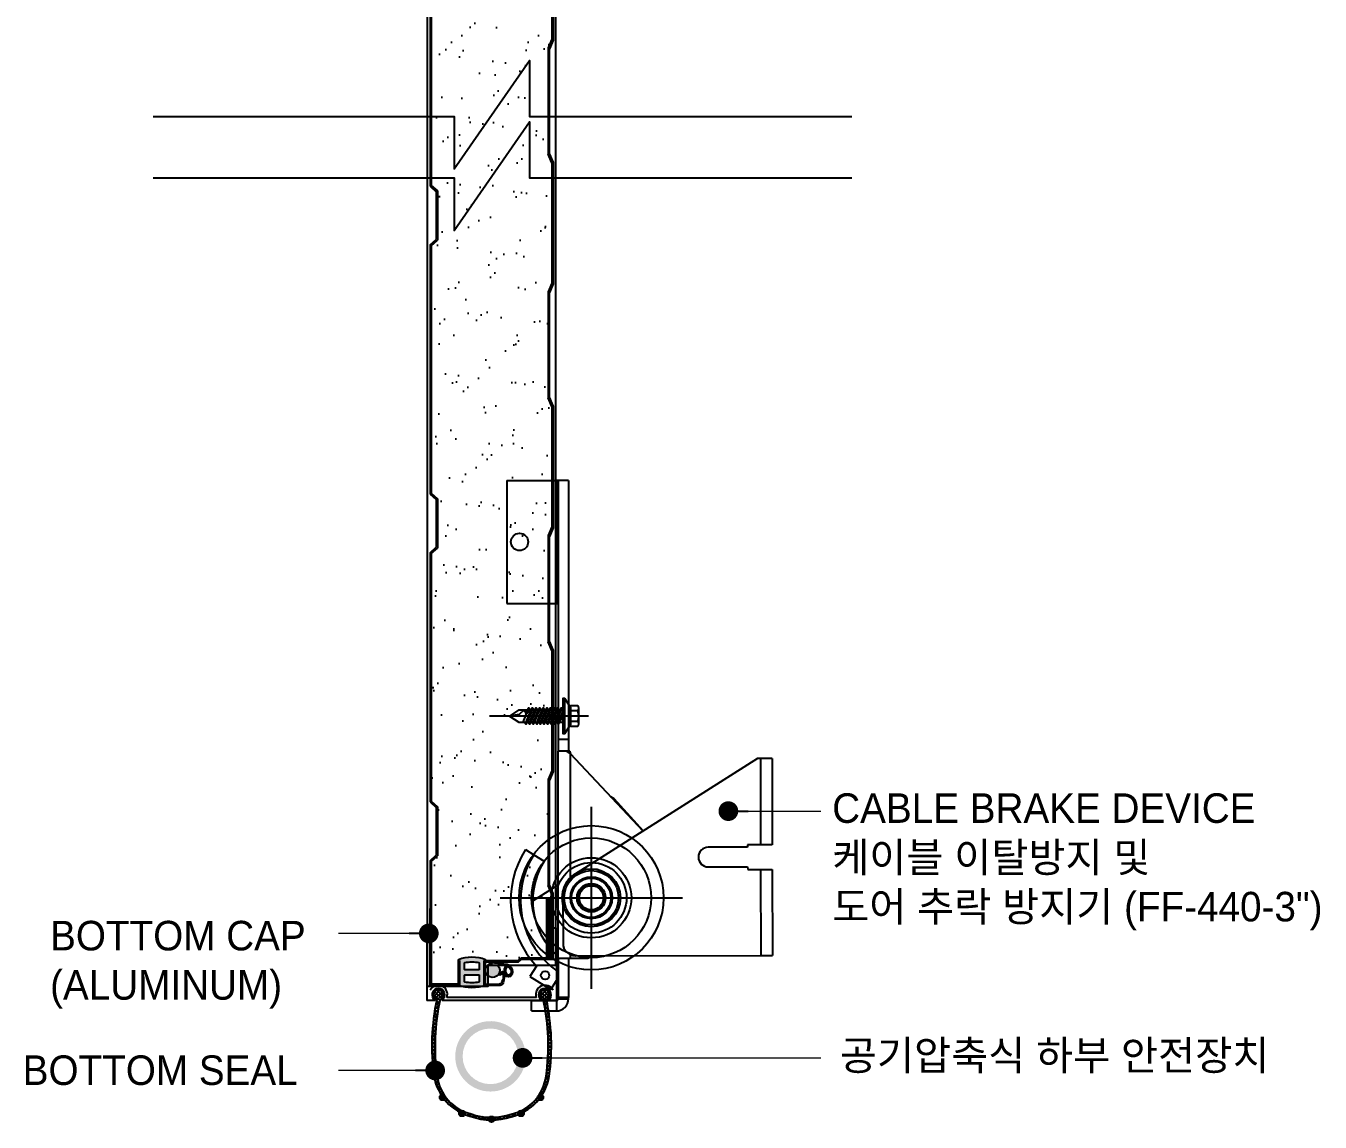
# Model space of a CAD drawing. Header units: millimetres. Extents: x 1448 to 104164, y -19509 to -89.
# Drawn here: x 103034 to 103559, y -1929 to -1484 of the extents above; entities that cross this region are included whole.
import ezdxf
from ezdxf.enums import TextEntityAlignment as Align

# ---------------------------------------------------------------- set-up
doc = ezdxf.new("R2010")
doc.units = ezdxf.units.MM
doc.header["$LTSCALE"] = 60
doc.header["$MEASUREMENT"] = 0
doc.layers.get('0').update_dxf_attribs({"linetype": 'CONTINUOUS'})
for name, color, linetype in [('(주)하나기공-TEXT', 3, 'CONTINUOUS'), ('2', 3, 'CONTINUOUS'), ('BOLT', 8, 'CONTINUOUS'), ('cen', 14, 'CONTINUOUS'), ('DIM', 7, 'CONTINUOUS'), ('FOR', 4, 'CONTINUOUS'), ('LIN', 2, 'CONTINUOUS'), ('PANEL', 9, 'CONTINUOUS'), ('WID', 7, 'CONTINUOUS')]:
    doc.layers.add(name, color=color, linetype=linetype)
doc.styles.add('0T-OUT', font='H2GTRE.TTF')
doc.dimstyles.new('MAIN', dxfattribs={"dimtxt": 1.5, "dimasz": 0.5, "dimexe": 1, "dimexo": 2, "dimgap": 1, "dimtad": 1, "dimdec": 0, "dimdsep": 46, "dimlunit": 6, "dimtxsty": '0T-OUT', "dimblk": 'DOT', "dimcen": 2.5, "dimdle": 2, "dimclrd": 256, "dimclre": 256, "dimclrt": 3, "dimadec": 0, "dimazin": 0, "dimtfac": 1, "dimtdec": 0, "dimtix": 1, "dimtmove": 2, "dimatfit": 3, "dimldrblk": 'DOT', "dimfxl": 1, "dimtvp": 1, "dimtolj": 1, "dimtzin": 0, "dimlwd": 0, "dimlwe": 0, "dimarcsym": 0})

# ---------------------------------------------------------------- blocks, each defined once
blk = doc.blocks.new('*X23')
at = {"color": 0}
for p, q in [((1735.8, 311.27), (1732.7, 314.38)), ((1732.77, 313.25), (1735.81, 316.29)), ((1733.09, 315.34), (1733.72, 315.97)), ((1736.7, 312.15), (1733.27, 315.57)), ((1733.46, 312.17), (1736.89, 315.6)), ((1733.72, 308.9), (1735.73, 310.91)), ((1734.17, 311.12), (1737.48, 314.42)), ((1735.5, 309.81), (1734.17, 311.13)), ((1737.4, 313.21), (1734.33, 316.28)), ((1737.19, 315.18), (1736.31, 316.07)), ((1789.16, 310.94), (1785.7, 314.41)), ((1785.77, 313.22), (1788.83, 316.28)), ((1786, 315.22), (1786.83, 316.05)), ((1789.71, 312.17), (1786.28, 315.59)), ((1786.47, 312.15), (1789.9, 315.58)), ((1790.4, 313.24), (1787.36, 316.29)), ((1787.47, 311.38), (1790.47, 314.39)), ((1789.61, 308.73), (1787.61, 310.73)), ((1787.77, 309.92), (1789.1, 311.25)), ((1790.12, 315.29), (1789.41, 316)), ((1732.7, 302.58), (1734.56, 304.44)), ((1732.99, 304.64), (1734.9, 306.54)), ((1734.47, 303.77), (1733.07, 305.16)), ((1734.7, 305.31), (1733.32, 306.68)), ((1733.33, 306.74), (1735.28, 308.69)), ((1734.95, 306.83), (1733.59, 308.18)), ((1735.21, 308.33), (1733.87, 309.67)), ((1789.99, 306.58), (1788.05, 308.53)), ((1788.06, 308.44), (1789.4, 309.78)), ((1788.33, 306.94), (1789.69, 308.3)), ((1790.33, 304.48), (1788.43, 306.38)), ((1788.58, 305.43), (1789.96, 306.8)), ((1790.61, 302.42), (1788.76, 304.28)), ((1788.81, 303.89), (1790.2, 305.28)), ((1732.1, 296.67), (1733.84, 298.41)), ((1732.26, 298.6), (1734.04, 300.38)), ((1733.75, 297.41), (1732.28, 298.88)), ((1733.9, 299.03), (1732.45, 300.48)), ((1732.46, 300.57), (1734.28, 302.39)), ((1734.07, 300.63), (1732.64, 302.06)), ((1734.26, 302.21), (1732.85, 303.62)), ((1789.03, 302.33), (1790.43, 303.74)), ((1790.85, 300.41), (1789.04, 302.23)), ((1789.22, 300.76), (1790.64, 302.18)), ((1791.05, 298.45), (1789.27, 300.23)), ((1789.39, 299.16), (1790.83, 300.61)), ((1791.21, 296.52), (1789.47, 298.26)), ((1789.53, 297.54), (1791, 299.01)), ((1789.66, 295.89), (1791.15, 297.38)), ((1731.79, 289.3), (1733.42, 290.92)), ((1731.82, 291.09), (1733.47, 292.74)), ((1733.41, 290.68), (1731.85, 292.24)), ((1731.88, 292.92), (1733.56, 294.6)), ((1733.46, 292.4), (1731.92, 293.94)), ((1731.97, 294.77), (1733.68, 296.49)), ((1733.53, 294.1), (1732.02, 295.61)), ((1733.63, 295.77), (1732.14, 297.26)), ((1791.34, 294.63), (1789.63, 296.34)), ((1791.42, 292.77), (1789.75, 294.45)), ((1789.76, 294.23), (1791.27, 295.74)), ((1789.83, 292.53), (1791.37, 294.07)), ((1791.48, 290.95), (1789.83, 292.6)), ((1789.88, 290.82), (1791.44, 292.37)), ((1733.4, 287.16), (1731.79, 288.77)), ((1731.8, 287.53), (1733.39, 289.13)), ((1733.44, 285.35), (1731.8, 286.99)), ((1733.39, 288.93), (1731.81, 290.52)), ((1731.83, 285.79), (1733.4, 287.36)), ((1733.51, 283.51), (1731.84, 285.18)), ((1731.88, 284.08), (1733.43, 285.63)), ((1789.79, 283.66), (1791.46, 285.32)), ((1789.86, 285.49), (1791.5, 287.13)), ((1791.41, 283.95), (1789.86, 285.5)), ((1791.5, 289.16), (1789.88, 290.78)), ((1789.9, 289.07), (1791.49, 290.65)), ((1789.9, 287.3), (1791.51, 288.9)), ((1791.47, 285.66), (1789.9, 287.23)), ((1791.5, 287.39), (1789.91, 288.99)), ((1733.61, 281.64), (1731.92, 283.34)), ((1731.97, 282.4), (1733.49, 283.92)), ((1733.75, 279.73), (1732.02, 281.46)), ((1732.07, 280.74), (1733.58, 282.24)), ((1733.93, 277.79), (1732.17, 279.55)), ((1732.21, 279.1), (1733.69, 280.58)), ((1732.36, 277.49), (1733.82, 278.95)), ((1789.38, 277.94), (1791.14, 279.7)), ((1790.92, 277.36), (1789.47, 278.82)), ((1789.56, 279.88), (1791.28, 281.61)), ((1791.08, 278.98), (1789.6, 280.45)), ((1789.69, 281.79), (1791.39, 283.48)), ((1791.21, 280.61), (1789.71, 282.11)), ((1791.32, 282.27), (1789.8, 283.79)), ((1734.15, 275.8), (1732.35, 277.6)), ((1732.54, 275.9), (1733.98, 277.34)), ((1734.41, 273.78), (1732.57, 275.61)), ((1732.73, 274.32), (1734.15, 275.75)), ((1734.75, 271.66), (1732.83, 273.58)), ((1732.97, 272.79), (1734.35, 274.18)), ((1733.29, 271.35), (1734.57, 272.63)), ((1787.96, 269.45), (1790.06, 271.55)), ((1788.58, 271.84), (1790.48, 273.74)), ((1789.98, 271.24), (1788.71, 272.51)), ((1788.91, 273.94), (1790.75, 275.77)), ((1790.31, 272.68), (1788.93, 274.06)), ((1790.55, 274.2), (1789.13, 275.62)), ((1789.17, 275.96), (1790.96, 277.76)), ((1790.75, 275.77), (1789.31, 277.21)), ((1735.4, 269.25), (1733.29, 271.36)), ((1733.68, 269.97), (1734.86, 271.15)), ((1736.64, 266.24), (1734.08, 268.8)), ((1734.13, 268.66), (1735.24, 269.76)), ((1734.65, 267.4), (1735.68, 268.44)), ((1735.21, 266.2), (1736.2, 267.18)), ((1745.57, 255.54), (1735.55, 265.56)), ((1735.83, 265.05), (1736.77, 265.99)), ((1777.43, 255.38), (1787.91, 265.86)), ((1787.41, 264.96), (1786.48, 265.9)), ((1786.79, 266.51), (1789.3, 269.02)), ((1788.04, 266.11), (1787.06, 267.09)), ((1788.61, 267.31), (1787.57, 268.34)), ((1789.12, 268.56), (1788.03, 269.65)), ((1789.58, 269.86), (1788.41, 271.04)), ((1736.5, 263.95), (1737.4, 264.85)), ((1737.22, 262.9), (1738.09, 263.77)), ((1737.98, 261.9), (1738.82, 262.74)), ((1738.79, 260.94), (1739.61, 261.76)), ((1739.64, 260.02), (1740.45, 260.83)), ((1740.54, 259.15), (1741.34, 259.95)), ((1741.48, 258.32), (1742.27, 259.12)), ((1781.74, 258.26), (1780.95, 259.06)), ((1782.69, 259.08), (1781.89, 259.88)), ((1783.59, 259.95), (1782.78, 260.76)), ((1784.44, 260.86), (1783.62, 261.68)), ((1785.25, 261.82), (1784.41, 262.66)), ((1786.02, 262.82), (1785.16, 263.69)), ((1786.74, 263.87), (1785.84, 264.76)), ((1742.46, 257.54), (1743.26, 258.34)), ((1743.49, 256.8), (1744.3, 257.61)), ((1744.57, 256.11), (1745.39, 256.93)), ((1745.7, 255.47), (1746.54, 256.31)), ((1748.81, 254.07), (1746.6, 256.28)), ((1746.88, 254.88), (1747.74, 255.75)), ((1748.11, 254.34), (1749.01, 255.24)), ((1749.39, 253.86), (1750.34, 254.81)), ((1751.37, 253.28), (1749.61, 255.04)), ((1750.74, 253.44), (1751.72, 254.42)), ((1752.1, 253.03), (1753.08, 254.01)), ((1753.91, 252.5), (1752.12, 254.29)), ((1753.46, 252.62), (1754.49, 253.66)), ((1756.18, 252.01), (1754.53, 253.65)), ((1754.87, 252.27), (1755.96, 253.36)), ((1756.35, 251.98), (1757.5, 253.13)), ((1758.24, 251.71), (1756.71, 253.24)), ((1757.89, 251.75), (1759.1, 252.96)), ((1760.16, 251.56), (1758.73, 252.99)), ((1759.5, 251.6), (1760.78, 252.88)), ((1761.96, 251.53), (1760.61, 252.88)), ((1761.2, 251.53), (1762.55, 252.88)), ((1763.66, 251.6), (1762.38, 252.88)), ((1763, 251.56), (1764.44, 253)), ((1765.27, 251.75), (1764.06, 252.96)), ((1764.92, 251.71), (1766.45, 253.24)), ((1766.81, 251.98), (1765.66, 253.13)), ((1766.99, 252.01), (1768.63, 253.66)), ((1768.28, 252.27), (1767.19, 253.37)), ((1769.7, 252.63), (1768.66, 253.66)), ((1769.25, 252.51), (1771.05, 254.3)), ((1771.06, 253.04), (1770.07, 254.02)), ((1772.45, 253.41), (1771.44, 254.42)), ((1771.74, 253.23), (1773.48, 254.97)), ((1773.8, 253.83), (1772.85, 254.78)), ((1775.09, 254.3), (1774.19, 255.21)), ((1774.27, 253.99), (1776.42, 256.14)), ((1776.33, 254.84), (1775.46, 255.71)), ((1777.51, 255.42), (1776.67, 256.26)), ((1778.64, 256.06), (1777.82, 256.88)), ((1779.72, 256.75), (1778.91, 257.55)), ((1780.75, 257.48), (1779.96, 258.28))]:
    blk.add_line(p, q, dxfattribs=at)
blk = doc.blocks.new('*X8')
at = {"color": 0}
for p, q in [((586.88, 374.93), (588.76, 376.8)), ((586.88, 375.1), (588.58, 376.8)), ((586.88, 375.28), (588.4, 376.8)), ((586.88, 375.46), (588.23, 376.8)), ((586.88, 375.63), (588.05, 376.8)), ((586.88, 375.81), (587.87, 376.8)), ((586.88, 375.99), (587.7, 376.8)), ((586.88, 376.16), (587.52, 376.8)), ((586.88, 376.34), (587.34, 376.8)), ((586.88, 376.52), (587.17, 376.8)), ((586.88, 376.69), (586.99, 376.8)), ((588.86, 374.75), (586.88, 376.73)), ((588.68, 374.75), (586.88, 376.55)), ((588.5, 374.75), (586.88, 376.37)), ((588.33, 374.75), (586.88, 376.2)), ((588.15, 374.75), (586.88, 376.02)), ((587.97, 374.75), (586.88, 375.84)), ((587.8, 374.75), (586.88, 375.67)), ((587.62, 374.75), (586.88, 375.49)), ((587.44, 374.75), (586.88, 375.31)), ((587.27, 374.75), (586.88, 375.14)), ((587.09, 374.75), (586.88, 374.96)), ((586.91, 374.75), (586.88, 374.78)), ((589.03, 374.75), (586.98, 376.8)), ((587.06, 374.75), (589.11, 376.8)), ((589.21, 374.75), (587.16, 376.8)), ((587.24, 374.75), (589.29, 376.8)), ((589.39, 374.75), (587.34, 376.8)), ((587.41, 374.75), (589.46, 376.8)), ((589.56, 374.75), (587.51, 376.8)), ((587.59, 374.75), (589.64, 376.8)), ((589.74, 374.75), (587.69, 376.8)), ((587.77, 374.75), (589.82, 376.8)), ((589.92, 374.75), (587.87, 376.8)), ((587.95, 374.75), (590, 376.8)), ((590.09, 374.75), (588.04, 376.8)), ((588.12, 374.75), (590.17, 376.8)), ((590.27, 374.75), (588.22, 376.8)), ((588.3, 374.75), (590.35, 376.8)), ((590.45, 374.75), (588.4, 376.8)), ((588.48, 374.75), (590.53, 376.8)), ((590.63, 374.75), (588.58, 376.8)), ((588.65, 374.75), (590.7, 376.8)), ((590.8, 374.75), (588.75, 376.8)), ((588.83, 374.75), (590.88, 376.8)), ((590.98, 374.75), (588.93, 376.8)), ((589.01, 374.75), (591.06, 376.8)), ((591.16, 374.75), (589.11, 376.8)), ((589.18, 374.75), (591.23, 376.8)), ((591.33, 374.75), (589.28, 376.8)), ((589.36, 374.75), (591.41, 376.8)), ((591.51, 374.75), (589.46, 376.8)), ((589.54, 374.75), (591.59, 376.8)), ((591.69, 374.75), (589.64, 376.8)), ((589.71, 374.75), (591.76, 376.8)), ((591.86, 374.75), (589.81, 376.8)), ((589.89, 374.75), (591.94, 376.8)), ((592.04, 374.75), (589.99, 376.8)), ((590.07, 374.75), (592.12, 376.8)), ((592.22, 374.75), (590.17, 376.8)), ((590.24, 374.75), (592.29, 376.8)), ((592.39, 374.75), (590.34, 376.8)), ((590.42, 374.75), (592.47, 376.8)), ((592.57, 374.75), (590.52, 376.8)), ((590.6, 374.75), (592.65, 376.8)), ((592.75, 374.75), (590.7, 376.8)), ((590.77, 374.75), (592.82, 376.8)), ((592.92, 374.75), (590.87, 376.8)), ((590.95, 374.75), (593, 376.8)), ((593.1, 374.75), (591.05, 376.8)), ((591.13, 374.75), (593.18, 376.8)), ((593.28, 374.75), (591.23, 376.8)), ((591.3, 374.75), (593.35, 376.8)), ((593.45, 374.75), (591.4, 376.8)), ((591.48, 374.75), (593.53, 376.8)), ((593.63, 374.75), (591.58, 376.8)), ((591.66, 374.75), (593.71, 376.8)), ((593.81, 374.75), (591.76, 376.8)), ((591.83, 374.75), (593.88, 376.8)), ((593.98, 374.75), (591.93, 376.8)), ((592.01, 374.75), (594.06, 376.8)), ((594.16, 374.75), (592.11, 376.8)), ((592.19, 374.75), (594.24, 376.8)), ((594.34, 374.75), (592.29, 376.8)), ((592.36, 374.75), (594.41, 376.8)), ((594.51, 374.75), (592.46, 376.8)), ((592.54, 374.75), (594.59, 376.8)), ((594.69, 374.75), (592.64, 376.8)), ((592.72, 374.75), (594.77, 376.8)), ((594.87, 374.75), (592.82, 376.8)), ((592.89, 374.75), (594.94, 376.8)), ((595.04, 374.75), (592.99, 376.8)), ((593.07, 374.75), (595.12, 376.8)), ((595.22, 374.75), (593.17, 376.8)), ((593.25, 374.75), (595.3, 376.8)), ((595.4, 374.75), (593.35, 376.8)), ((593.43, 374.75), (595.48, 376.8)), ((595.57, 374.75), (593.52, 376.8)), ((593.6, 374.75), (595.65, 376.8)), ((595.75, 374.75), (593.7, 376.8)), ((593.78, 374.75), (595.83, 376.8)), ((595.93, 374.75), (593.88, 376.8)), ((593.96, 374.75), (596.01, 376.8)), ((596.11, 374.75), (594.06, 376.8)), ((594.13, 374.75), (596.18, 376.8)), ((596.28, 374.75), (594.23, 376.8)), ((594.31, 374.75), (596.36, 376.8)), ((596.46, 374.75), (594.41, 376.8)), ((594.49, 374.75), (596.54, 376.8)), ((596.64, 374.75), (594.59, 376.8)), ((594.66, 374.75), (596.71, 376.8)), ((596.81, 374.75), (594.76, 376.8)), ((594.84, 374.75), (596.89, 376.8)), ((596.99, 374.75), (594.94, 376.8)), ((595.02, 374.75), (597.07, 376.8)), ((597.17, 374.75), (595.12, 376.8)), ((595.19, 374.75), (597.24, 376.8)), ((597.34, 374.75), (595.29, 376.8)), ((595.37, 374.75), (597.42, 376.8)), ((597.52, 374.75), (595.47, 376.8)), ((595.55, 374.75), (597.6, 376.8)), ((597.7, 374.75), (595.65, 376.8)), ((595.72, 374.75), (597.77, 376.8)), ((597.87, 374.75), (595.82, 376.8)), ((595.9, 374.75), (597.95, 376.8)), ((598.05, 374.75), (596, 376.8)), ((596.08, 374.75), (598.13, 376.8)), ((598.23, 374.75), (596.18, 376.8)), ((596.25, 374.75), (598.3, 376.8)), ((598.4, 374.75), (596.35, 376.8)), ((596.43, 374.75), (598.48, 376.8)), ((598.58, 374.75), (596.53, 376.8)), ((596.61, 374.75), (598.66, 376.8)), ((598.76, 374.75), (596.71, 376.8)), ((596.78, 374.75), (598.83, 376.8)), ((598.93, 374.75), (596.88, 376.8)), ((596.96, 374.75), (599.01, 376.8)), ((599.11, 374.75), (597.06, 376.8)), ((597.14, 374.75), (599.19, 376.8)), ((599.29, 374.75), (597.24, 376.8)), ((597.31, 374.75), (599.36, 376.8)), ((599.46, 374.75), (597.41, 376.8)), ((597.49, 374.75), (599.54, 376.8)), ((599.64, 374.75), (597.59, 376.8)), ((597.67, 374.75), (599.72, 376.8)), ((599.82, 374.75), (597.77, 376.8)), ((597.84, 374.75), (599.89, 376.8)), ((599.99, 374.75), (597.94, 376.8)), ((598.02, 374.75), (600.07, 376.8)), ((600.17, 374.75), (598.12, 376.8)), ((598.2, 374.75), (600.25, 376.8)), ((600.35, 374.75), (598.3, 376.8)), ((598.37, 374.75), (600.42, 376.8)), ((600.52, 374.75), (598.47, 376.8)), ((598.55, 374.75), (600.6, 376.8)), ((600.7, 374.75), (598.65, 376.8)), ((598.73, 374.75), (600.78, 376.8)), ((600.88, 374.75), (598.83, 376.8)), ((598.91, 374.75), (600.96, 376.8)), ((601.05, 374.75), (599, 376.8)), ((599.08, 374.75), (601.13, 376.8)), ((601.23, 374.75), (599.18, 376.8)), ((599.26, 374.75), (601.31, 376.8)), ((601.41, 374.75), (599.36, 376.8)), ((599.44, 374.75), (601.49, 376.8)), ((601.59, 374.75), (599.54, 376.8)), ((599.61, 374.75), (601.66, 376.8)), ((601.76, 374.75), (599.71, 376.8)), ((599.79, 374.75), (601.84, 376.8)), ((601.94, 374.75), (599.89, 376.8)), ((599.97, 374.75), (602.02, 376.8)), ((602.12, 374.75), (600.07, 376.8)), ((600.14, 374.75), (602.19, 376.8)), ((602.29, 374.75), (600.24, 376.8)), ((600.32, 374.75), (602.37, 376.8)), ((602.47, 374.75), (600.42, 376.8)), ((600.5, 374.75), (602.55, 376.8)), ((602.65, 374.75), (600.6, 376.8)), ((600.67, 374.75), (602.72, 376.8)), ((602.82, 374.75), (600.77, 376.8)), ((600.85, 374.75), (602.9, 376.8)), ((603, 374.75), (600.95, 376.8)), ((601.03, 374.75), (603.08, 376.8)), ((603.18, 374.75), (601.13, 376.8)), ((601.2, 374.75), (603.25, 376.8)), ((603.35, 374.75), (601.3, 376.8)), ((601.38, 374.75), (603.43, 376.8)), ((603.53, 374.75), (601.48, 376.8)), ((601.56, 374.75), (603.61, 376.8)), ((603.71, 374.75), (601.66, 376.8)), ((601.73, 374.75), (603.78, 376.8)), ((603.88, 374.75), (601.83, 376.8)), ((601.91, 374.75), (603.96, 376.8)), ((604.06, 374.75), (602.01, 376.8)), ((602.09, 374.75), (604.14, 376.8)), ((604.24, 374.75), (602.19, 376.8)), ((602.26, 374.75), (604.31, 376.8)), ((604.41, 374.75), (602.36, 376.8)), ((602.44, 374.75), (604.49, 376.8)), ((604.59, 374.75), (602.54, 376.8)), ((602.62, 374.75), (604.67, 376.8)), ((604.77, 374.75), (602.72, 376.8)), ((602.79, 374.75), (604.84, 376.8)), ((604.94, 374.75), (602.89, 376.8)), ((602.97, 374.75), (605.02, 376.8)), ((605.12, 374.75), (603.07, 376.8)), ((603.15, 374.75), (605.2, 376.8)), ((605.3, 374.75), (603.25, 376.8)), ((603.32, 374.75), (605.37, 376.8)), ((605.47, 374.75), (603.42, 376.8)), ((603.5, 374.75), (605.55, 376.8)), ((605.65, 374.75), (603.6, 376.8)), ((603.68, 374.75), (605.73, 376.8)), ((605.83, 374.75), (603.78, 376.8)), ((603.85, 374.75), (605.9, 376.8)), ((606, 374.75), (603.95, 376.8)), ((604.03, 374.75), (606.08, 376.8)), ((606.18, 374.75), (604.13, 376.8)), ((604.21, 374.75), (606.26, 376.8)), ((606.36, 374.75), (604.31, 376.8)), ((604.39, 374.75), (606.44, 376.8)), ((606.54, 374.75), (604.49, 376.8)), ((604.56, 374.75), (606.61, 376.8)), ((606.71, 374.75), (604.66, 376.8)), ((604.74, 374.75), (606.79, 376.8)), ((606.89, 374.75), (604.84, 376.8)), ((604.92, 374.75), (606.97, 376.8)), ((607.07, 374.75), (605.02, 376.8)), ((605.09, 374.75), (607.14, 376.8)), ((607.24, 374.75), (605.19, 376.8)), ((605.27, 374.75), (607.32, 376.8)), ((607.42, 374.75), (605.37, 376.8)), ((605.45, 374.75), (607.5, 376.8)), ((607.6, 374.75), (605.55, 376.8)), ((605.62, 374.75), (607.67, 376.8)), ((607.77, 374.75), (605.72, 376.8)), ((605.8, 374.75), (607.85, 376.8)), ((607.95, 374.75), (605.9, 376.8)), ((605.98, 374.75), (608.03, 376.8)), ((608.13, 374.75), (606.08, 376.8)), ((606.15, 374.75), (608.2, 376.8)), ((608.3, 374.75), (606.25, 376.8)), ((606.33, 374.75), (608.38, 376.8)), ((608.48, 374.75), (606.43, 376.8)), ((606.51, 374.75), (608.56, 376.8)), ((608.66, 374.75), (606.61, 376.8)), ((606.68, 374.75), (608.73, 376.8)), ((608.83, 374.75), (606.78, 376.8)), ((606.86, 374.75), (608.91, 376.8)), ((609.01, 374.75), (606.96, 376.8)), ((607.04, 374.75), (609.09, 376.8)), ((609.19, 374.75), (607.14, 376.8)), ((607.21, 374.75), (609.26, 376.8)), ((609.36, 374.75), (607.31, 376.8)), ((607.39, 374.75), (609.44, 376.8)), ((609.54, 374.75), (607.49, 376.8)), ((607.57, 374.75), (609.62, 376.8)), ((609.72, 374.75), (607.67, 376.8)), ((607.74, 374.75), (609.79, 376.8)), ((609.89, 374.75), (607.84, 376.8)), ((607.92, 374.75), (609.97, 376.8)), ((610.07, 374.75), (608.02, 376.8)), ((608.1, 374.75), (610.15, 376.8)), ((610.25, 374.75), (608.2, 376.8)), ((608.27, 374.75), (610.32, 376.8)), ((610.42, 374.75), (608.37, 376.8)), ((608.45, 374.75), (610.5, 376.8)), ((610.6, 374.75), (608.55, 376.8)), ((608.63, 374.75), (610.68, 376.8)), ((610.78, 374.75), (608.73, 376.8)), ((608.8, 374.75), (610.85, 376.8)), ((610.95, 374.75), (608.9, 376.8)), ((608.98, 374.75), (611.03, 376.8)), ((611.13, 374.75), (609.08, 376.8)), ((609.16, 374.75), (611.21, 376.8)), ((611.31, 374.75), (609.26, 376.8)), ((611.38, 374.86), (609.43, 376.8)), ((609.51, 374.75), (611.38, 376.62)), ((611.38, 375.03), (609.61, 376.8)), ((609.69, 374.75), (611.38, 376.45)), ((611.38, 375.21), (609.79, 376.8)), ((609.87, 374.75), (611.38, 376.27)), ((611.38, 375.39), (609.97, 376.8)), ((610.04, 374.75), (611.38, 376.09)), ((611.38, 375.56), (610.14, 376.8)), ((610.22, 374.75), (611.38, 375.91)), ((611.38, 375.74), (610.32, 376.8)), ((610.4, 374.75), (611.38, 375.74)), ((611.38, 375.92), (610.5, 376.8)), ((610.57, 374.75), (611.38, 375.56)), ((611.38, 376.09), (610.67, 376.8)), ((610.75, 374.75), (611.38, 375.38)), ((611.38, 376.27), (610.85, 376.8)), ((610.93, 374.75), (611.38, 375.21)), ((611.38, 376.45), (611.03, 376.8)), ((611.1, 374.75), (611.38, 375.03)), ((611.38, 376.62), (611.2, 376.8)), ((611.28, 374.75), (611.38, 374.85))]:
    blk.add_line(p, q, dxfattribs=at)
blk = doc.blocks.new('SCREW')
at = {"ltscale": 0.3}
h = blk.add_hatch(color=256, dxfattribs=at)
h.paths.add_polyline_path([(-17822.67, 501566.09), (-17822.17, 501566.09, 0.183952), (-17833.17, 501566.09), (-17832.67, 501566.09), (-17832.67, 501556.09), (-17833.17, 501556.09), (-17833.17, 501555.59, 0.183952), (-17822.17, 501555.59), (-17822.17, 501556.09), (-17822.67, 501556.09)])
h.paths.add_polyline_path([(-17824.67, 501562.04, -0.414214), (-17824.87, 501561.84), (-17830.47, 501561.84, -0.414214), (-17830.67, 501562.04), (-17830.67, 501564.6, -0.353166), (-17830.51, 501564.8, -0.106822), (-17824.83, 501564.8, -0.353167), (-17824.67, 501564.6)], flags=16)
h.paths.add_polyline_path([(-17824.67, 501559.64), (-17824.67, 501557.08, -0.353166), (-17824.83, 501556.88, -0.106822), (-17830.51, 501556.88, -0.353167), (-17830.67, 501557.08), (-17830.67, 501559.64, -0.414214), (-17830.47, 501559.84), (-17824.87, 501559.84, -0.414214)], flags=16)
h = blk.add_hatch(color=256, dxfattribs=at)
h.paths.add_polyline_path([(-17819.3, 501557.14), (-17818.45, 501557), (-17813.29, 501557.53, 0.151824), (-17811.76, 501558.84, 0.386669), (-17811.94, 501562.47, 0.178134), (-17813.7, 501562.47, 0.298755), (-17814.07, 501558.51, -0.584984), (-17814.28, 501558.13), (-17817.03, 501557.93, -0.709673), (-17817.12, 501558.09, 1.396457), (-17822.17, 501560.26), (-17822.17, 501559.81, 0.389014)])
h.paths.add_polyline_path([(-17813.28, 501562, 0.329487), (-17813.28, 501558.31, 0.09197), (-17812.25, 501559.13, 0.386814), (-17812.35, 501562, 0.102245)], flags=16)
at = {"layer": '2', "ltscale": 0.3}
h = blk.add_hatch(dxfattribs=at)
h.set_pattern_fill('AR-SAND', scale=10, style=0)
h.set_pattern_definition([(37.5, (0, 0), (-0.6299336, 19.2682377), [0, -15.2, 0, -17, 0, -16.25]), (7.5, (0, 0), (17.697767, 28.2214607), [0, -8.2, 0, -13.7, 0, -5.25]), (327.5, (-12.3, 0), (31.1414186, 0.05659054), [0, -5, 0, -18, 0, -23.5]), (317.5, (-12.3, 0), (30.061266, 8.7767556), [0, -2.5, 0, -11.8, 0, -13.5])])
h.paths.add_polyline_path([(-17795.17, 501479.03), (-17796.67, 501482.53), (-17796.67, 501525.65), (-17795.17, 501529.15), (-17795.17, 501530.59), (-17797.22, 501530.59), (-17797.22, 501555.09), (-17807.67, 501555.09), (-17808.69, 501556.09), (-17822.17, 501556.09), (-17822.17, 501555.59, -0.183952), (-17833.17, 501555.59), (-17833.17, 501556.09), (-17833.17, 501565.59), (-17844.17, 501565.59), (-17844.17, 501515.84), (-17841.67, 501513.59), (-17841.67, 501493.59), (-17844.17, 501491.34), (-17844.17, 501390.84), (-17841.67, 501388.59), (-17841.67, 501368.59), (-17844.17, 501366.34), (-17844.17, 501265.84), (-17841.67, 501263.59), (-17841.67, 501243.59), (-17844.17, 501241.34), (-17844.17, 501140.84), (-17841.67, 501138.59), (-17841.67, 501118.59), (-17844.17, 501116.34), (-17844.17, 501066.59), (-17833.17, 501066.59), (-17833.17, 501076.09), (-17833.17, 501076.59, -0.183952), (-17822.17, 501076.59), (-17822.17, 501076.09), (-17817.67, 501076.09), (-17817.67, 501075.59), (-17822.17, 501075.59), (-17822.17, 501066.59), (-17812.3, 501066.59), (-17810.3, 501056.59), (-17797.22, 501056.59), (-17797.22, 501081.09), (-17795.17, 501081.09), (-17795.17, 501083.34), (-17796.67, 501086.53), (-17796.67, 501129.65), (-17795.17, 501133.15), (-17795.17, 501182.03), (-17796.67, 501185.53), (-17796.67, 501228.65), (-17795.17, 501232.15), (-17795.17, 501281.03), (-17796.67, 501284.53), (-17796.67, 501327.65), (-17795.17, 501331.15), (-17795.17, 501380.03), (-17796.67, 501383.53), (-17796.67, 501426.65), (-17795.17, 501430.15)])
for p, q in [((-17833.17, 501565.59), (-17833.17, 501556.09)), ((-17832.67, 501556.09), (-17832.67, 501566.09)), ((-17832.67, 501565.09), (-17832.67, 501556.09)), ((-17832.67, 501556.09), (-17832.67, 501565.09)), ((-17832.67, 501556.09), (-17832.67, 501565.09)), ((-17832.67, 501565.09), (-17832.67, 501556.09)), ((-17832.67, 501564.09), (-17832.67, 501558.09)), ((-17822.67, 501566.09), (-17822.67, 501556.09)), ((-17822.67, 501564.09), (-17822.67, 501558.09)), ((-17832.67, 501556.09), (-17833.17, 501556.09)), ((-17832.67, 501556.09), (-17833.17, 501556.09)), ((-17797.22, 501555.09), (-17797.22, 501530.59)), ((-17797.22, 501530.59), (-17795.17, 501530.59))]:
    blk.add_line(p, q)
at = {"layer": 'PANEL'}
for p, q in [((-17844.67, 501515.53), (-17844.67, 501566.09)), ((-17832.67, 501566.09), (-17844.67, 501566.09)), ((-17844.17, 501515.84), (-17844.17, 501565.59)), ((-17833.17, 501565.59), (-17844.17, 501565.59)), ((-17833.17, 501566.09), (-17833.17, 501565.59)), ((-17833.17, 501556.59), (-17833.17, 501565.09)), ((-17822.67, 501566.09), (-17816.03, 501566.09)), ((-17822.17, 501565.59), (-17822.17, 501556.59)), ((-17822.17, 501565.59), (-17816.53, 501565.59)), ((-17816.82, 501561.59), (-17816.37, 501562.05)), ((-17822.67, 501556.09), (-17808.69, 501556.09)), ((-17822.17, 501556.59), (-17808.69, 501556.59)), ((-17808.69, 501556.59), (-17807.69, 501555.59)), ((-17808.69, 501556.09), (-17807.67, 501555.09)), ((-17794.67, 501555.59), (-17807.69, 501555.59)), ((-17795.17, 501555.09), (-17807.67, 501555.09)), ((-17795.17, 501555.09), (-17795.17, 501528.65)), ((-17794.67, 501555.59), (-17794.67, 501528.84)), ((-17795.17, 501529.15), (-17796.67, 501525.65)), ((-17794.67, 501528.84), (-17796.17, 501525.34)), ((-17796.67, 501482.53), (-17796.67, 501525.65)), ((-17796.17, 501525.34), (-17796.17, 501482.84)), ((-17844.67, 501515.53), (-17842.17, 501513.28)), ((-17844.17, 501515.84), (-17841.67, 501513.59)), ((-17842.17, 501493.9), (-17842.17, 501513.28)), ((-17841.67, 501493.59), (-17841.67, 501513.59)), ((-17844.67, 501491.65), (-17842.17, 501493.9)), ((-17844.67, 501390.53), (-17844.67, 501491.65)), ((-17844.17, 501491.34), (-17841.67, 501493.59)), ((-17844.17, 501390.84), (-17844.17, 501491.34)), ((-17795.17, 501479.03), (-17796.67, 501482.53)), ((-17794.67, 501479.34), (-17796.17, 501482.84)), ((-17795.17, 501430.15), (-17795.17, 501479.03)), ((-17794.67, 501429.84), (-17794.67, 501479.34)), ((-17795.17, 501430.15), (-17796.67, 501426.65)), ((-17796.67, 501383.53), (-17796.67, 501426.65)), ((-17794.67, 501429.84), (-17796.17, 501426.34)), ((-17796.17, 501426.34), (-17796.17, 501383.84)), ((-17844.67, 501390.53), (-17842.17, 501388.28)), ((-17844.17, 501390.84), (-17841.67, 501388.59)), ((-17842.17, 501368.9), (-17842.17, 501388.28)), ((-17841.67, 501368.59), (-17841.67, 501388.59)), ((-17795.17, 501380.03), (-17796.67, 501383.53)), ((-17794.67, 501380.34), (-17796.17, 501383.84)), ((-17795.17, 501331.15), (-17795.17, 501380.03)), ((-17794.67, 501330.84), (-17794.67, 501380.34)), ((-17844.67, 501366.65), (-17842.17, 501368.9)), ((-17844.17, 501366.34), (-17841.67, 501368.59)), ((-17844.67, 501265.53), (-17844.67, 501366.65)), ((-17844.17, 501265.84), (-17844.17, 501366.34)), ((-17795.17, 501331.15), (-17796.67, 501327.65)), ((-17796.67, 501284.53), (-17796.67, 501327.65)), ((-17794.67, 501330.84), (-17796.17, 501327.34)), ((-17796.17, 501327.34), (-17796.17, 501284.84)), ((-17795.17, 501281.03), (-17796.67, 501284.53)), ((-17794.67, 501281.34), (-17796.17, 501284.84)), ((-17795.17, 501232.15), (-17795.17, 501281.03)), ((-17794.67, 501231.84), (-17794.67, 501281.34)), ((-17844.67, 501265.53), (-17842.17, 501263.28)), ((-17844.17, 501265.84), (-17841.67, 501263.59)), ((-17842.17, 501243.9), (-17842.17, 501263.28)), ((-17841.67, 501243.59), (-17841.67, 501263.59)), ((-17844.67, 501241.65), (-17842.17, 501243.9)), ((-17844.17, 501241.34), (-17841.67, 501243.59)), ((-17844.67, 501140.53), (-17844.67, 501241.65)), ((-17844.17, 501140.84), (-17844.17, 501241.34)), ((-17795.17, 501232.15), (-17796.67, 501228.65)), ((-17794.67, 501231.84), (-17796.17, 501228.34)), ((-17796.67, 501185.53), (-17796.67, 501228.65)), ((-17796.17, 501228.34), (-17796.17, 501185.84)), ((-17795.17, 501182.03), (-17796.67, 501185.53)), ((-17794.67, 501182.34), (-17796.17, 501185.84)), ((-17795.17, 501133.15), (-17795.17, 501182.03)), ((-17794.67, 501132.84), (-17794.67, 501182.34))]:
    blk.add_line(p, q, dxfattribs=at)
blk.add_lwpolyline([(-17815.13, 501561.45, 0.221108), (-17815.53, 501564.59, 0.414214), (-17816.53, 501565.59)], format="xyb", dxfattribs=at)
for centre, radius, start, end in [((-17816.03, 501565.09), 1, 0, 90), ((-17819.66, 501562.83), 5.15, 334.6416, 25.9827), ((-17814.03, 501563.86), 3.6, 218.9897, 244.6096), ((-17814.85, 501563.19), 1.9, 217.0532, 247.355), ((-17815.36, 501561.55), 0.25, 205.5384, 337.4327), ((-17815.3, 501560.9), 0.4, 227.2484, 317.0237)]:
    blk.add_arc(centre, radius, start, end, dxfattribs=at)
at = {"layer": 'WID', "color": 4}
for p, q in [((-17818.45, 501557), (-17813.29, 501557.53)), ((-17817.05, 501557.93), (-17814.28, 501558.13))]:
    blk.add_line(p, q, dxfattribs=at)
at = {"layer": 'WID'}
for p, q in [((-17833.17, 501556.09), (-17833.17, 501555.59)), ((-17822.17, 501555.59), (-17822.17, 501556.09)), ((-17818.45, 501557), (-17819.3, 501557.14))]:
    blk.add_line(p, q, dxfattribs=at)
for points in [[(-17824.87, 501561.84, 0.414214), (-17824.67, 501562.04), (-17824.67, 501564.6, 0.353163), (-17824.83, 501564.8, 0.106823), (-17830.51, 501564.8, 0.353163), (-17830.67, 501564.6), (-17830.67, 501562.04, 0.414214), (-17830.47, 501561.84)], [(-17824.83, 501556.88, 0.353163), (-17824.67, 501557.08), (-17824.67, 501559.64, 0.414214), (-17824.87, 501559.84), (-17830.47, 501559.84, 0.414214), (-17830.67, 501559.64), (-17830.67, 501557.08, 0.353163), (-17830.51, 501556.88, 0.106823)]]:
    blk.add_lwpolyline(points, format="xyb", close=True, dxfattribs=at)
at = {"layer": 'WID', "color": 4}
blk.add_lwpolyline([(-17813.29, 501557.53, 0.151824), (-17811.76, 501558.84, 0.386669), (-17811.94, 501562.47, 0.178134), (-17813.7, 501562.47, 0.300876), (-17814.06, 501558.49)], format="xyb", dxfattribs=at)
at = {"layer": 'WID'}
for centre, radius, start, end in [((-17827.67, 501551.65), 15.46, 69.1537, 110.8463), ((-17817.05, 501558.03), 0.1, 138.8627, 270), ((-17827.67, 501570.03), 15.46, 249.1537, 290.8463)]:
    blk.add_arc(centre, radius, start, end, dxfattribs=at)
at = {"layer": 'WID', "color": 4}
for centre, radius, start, end in [((-17819.28, 501560.04), 2.9, 317.9056, 269.4832), ((-17814.28, 501558.38), 0.25, 270, 24.8363), ((-17810.78, 501560.16), 3.11, 143.5272, 216.4728), ((-17812.82, 501559.76), 2.3, 78.3241, 101.6759), ((-17814.97, 501561.49), 3.6, 297.8838, 316.5087), ((-17813.88, 501560.51), 2.14, 315.6901, 44.3099)]:
    blk.add_arc(centre, radius, start, end, dxfattribs=at)
at = {"rotation": 90}
blk.add_blockref('*X8', (-17420.42, 500943.71), dxfattribs=at)
blk = doc.blocks.new('SELF')
at = {"layer": 'BOLT'}
for p, q in [((-19200.49, 501462.17), (-19196.23, 501462.17)), ((-19195.43, 501462.17), (-19194.4, 501462.17)), ((-19193.6, 501462.17), (-19192.57, 501462.17)), ((-19191.76, 501462.17), (-19190.73, 501462.17)), ((-19189.93, 501462.17), (-19188.9, 501462.17)), ((-19188.1, 501462.17), (-19187.07, 501462.17)), ((-19186.26, 501462.17), (-19185.24, 501462.17)), ((-19184.43, 501462.17), (-19183.4, 501462.17)), ((-19182.6, 501462.17), (-19181.57, 501462.17)), ((-19180.77, 501462.17), (-19179.74, 501462.17)), ((-19178.93, 501462.17), (-19178.12, 501462.17)), ((-19170.62, 501464.27), (-19174.32, 501464.27)), ((-19174.32, 501453.77), (-19174.32, 501464.27)), ((-19170.62, 501461.73), (-19174.32, 501461.73)), ((-19170.12, 501454.95), (-19170.12, 501463.09)), ((-19200.49, 501455.87), (-19197.01, 501455.87)), ((-19196.21, 501455.87), (-19195.18, 501455.87)), ((-19194.38, 501455.87), (-19193.35, 501455.87)), ((-19192.54, 501455.87), (-19191.51, 501455.87)), ((-19190.71, 501455.87), (-19189.68, 501455.87)), ((-19188.88, 501455.87), (-19187.85, 501455.87)), ((-19187.04, 501455.87), (-19186.02, 501455.87)), ((-19185.21, 501455.87), (-19184.18, 501455.87)), ((-19183.38, 501455.87), (-19182.35, 501455.87)), ((-19181.55, 501455.87), (-19180.52, 501455.87)), ((-19179.71, 501455.87), (-19178.12, 501455.87)), ((-19170.62, 501456.3), (-19174.32, 501456.3)), ((-19170.62, 501453.77), (-19174.32, 501453.77))]:
    blk.add_line(p, q, dxfattribs=at)
at = {"layer": 'BOLT', "color": 10}
for p, q in [((-19197.01, 501454.87), (-19193.6, 501463.17)), ((-19197.01, 501454.87), (-19193.6, 501463.17)), ((-19196.67, 501460.16), (-19195.43, 501463.17)), ((-19196.67, 501460.16), (-19195.43, 501463.17)), ((-19195.18, 501454.87), (-19191.76, 501463.17)), ((-19195.18, 501454.87), (-19191.76, 501463.17)), ((-19193.35, 501454.87), (-19189.93, 501463.17)), ((-19193.35, 501454.87), (-19189.93, 501463.17)), ((-19191.51, 501454.87), (-19188.1, 501463.17)), ((-19191.51, 501454.87), (-19188.1, 501463.17)), ((-19189.68, 501454.87), (-19186.26, 501463.17)), ((-19189.68, 501454.87), (-19186.26, 501463.17)), ((-19187.85, 501454.87), (-19184.43, 501463.17)), ((-19187.85, 501454.87), (-19184.43, 501463.17)), ((-19186.02, 501454.87), (-19182.6, 501463.17)), ((-19186.02, 501454.87), (-19182.6, 501463.17)), ((-19184.18, 501454.87), (-19180.77, 501463.17)), ((-19184.18, 501454.87), (-19180.77, 501463.17)), ((-19182.35, 501454.87), (-19178.93, 501463.17)), ((-19182.35, 501454.87), (-19178.93, 501463.17)), ((-19180.52, 501454.87), (-19178.12, 501460.77))]:
    blk.add_line(p, q, dxfattribs=at)
at = {"layer": 'BOLT'}
for points in [[(-19177.32, 501468.02), (-19177.32, 501450.02), (-19178.12, 501450.02), (-19178.12, 501468.02)], [(-19174.32, 501463.32), (-19174.32, 501454.72), (-19177.32, 501450.02), (-19177.32, 501468.02)], [(-19193.6, 501463.17), (-19194.4, 501462.17), (-19197.01, 501455.87), (-19197.01, 501454.87), (-19196.21, 501455.87), (-19193.6, 501462.17)], [(-19195.43, 501463.17), (-19196.23, 501462.17), (-19196.67, 501461.16), (-19196.67, 501460.16), (-19195.86, 501461.16), (-19195.43, 501462.17)], [(-19191.76, 501463.17), (-19192.57, 501462.17), (-19195.18, 501455.87), (-19195.18, 501454.87), (-19194.38, 501455.87), (-19191.76, 501462.17)], [(-19189.93, 501463.17), (-19190.73, 501462.17), (-19193.35, 501455.87), (-19193.35, 501454.87), (-19192.54, 501455.87), (-19189.93, 501462.17)], [(-19188.1, 501463.17), (-19188.9, 501462.17), (-19191.51, 501455.87), (-19191.51, 501454.87), (-19190.71, 501455.87), (-19188.1, 501462.17)], [(-19186.26, 501463.17), (-19187.07, 501462.17), (-19189.68, 501455.87), (-19189.68, 501454.87), (-19188.88, 501455.87), (-19186.26, 501462.17)], [(-19184.43, 501463.17), (-19185.24, 501462.17), (-19187.85, 501455.87), (-19187.85, 501454.87), (-19187.04, 501455.87), (-19184.43, 501462.17)], [(-19182.6, 501463.17), (-19183.4, 501462.17), (-19186.02, 501455.87), (-19186.02, 501454.87), (-19185.21, 501455.87), (-19182.6, 501462.17)], [(-19180.77, 501463.17), (-19181.57, 501462.17), (-19184.18, 501455.87), (-19184.18, 501454.87), (-19183.38, 501455.87), (-19180.77, 501462.17)], [(-19178.93, 501463.17), (-19179.74, 501462.17), (-19182.35, 501455.87), (-19182.35, 501454.87), (-19181.55, 501455.87), (-19178.93, 501462.17)]]:
    blk.add_lwpolyline(points, close=True, dxfattribs=at)
for points in [[(-19198.44, 501455.87), (-19196.64, 501460.15), (-19197.81, 501462.17), (-19200.31, 501459.75), (-19205.29, 501459.02)], [(-19200.49, 501462.17), (-19205.29, 501459.02), (-19200.49, 501455.87)], [(-19195.03, 501462.17), (-19195.43, 501463.17), (-19194.63, 501462.17)], [(-19193.19, 501462.17), (-19193.6, 501463.17), (-19192.79, 501462.17)], [(-19191.36, 501462.17), (-19191.76, 501463.17), (-19190.96, 501462.17)], [(-19189.53, 501462.17), (-19189.93, 501463.17), (-19189.13, 501462.17)], [(-19187.7, 501462.17), (-19188.1, 501463.17), (-19187.29, 501462.17)], [(-19185.86, 501462.17), (-19186.26, 501463.17), (-19185.46, 501462.17)], [(-19184.03, 501462.17), (-19184.43, 501463.17), (-19183.63, 501462.17)], [(-19182.2, 501462.17), (-19182.6, 501463.17), (-19181.79, 501462.17)], [(-19180.36, 501462.17), (-19180.77, 501463.17), (-19179.96, 501462.17)], [(-19178.12, 501461.65), (-19180.52, 501455.87), (-19180.52, 501454.87), (-19179.71, 501455.87), (-19178.12, 501459.71)], [(-19178.53, 501462.17), (-19178.93, 501463.17), (-19178.13, 501462.17)], [(-19197.42, 501455.87), (-19197.01, 501454.87), (-19197.82, 501455.87)], [(-19197.42, 501455.87), (-19197.01, 501454.87), (-19197.82, 501455.87)], [(-19195.58, 501455.87), (-19195.18, 501454.87), (-19195.98, 501455.87)], [(-19195.58, 501455.87), (-19195.18, 501454.87), (-19195.98, 501455.87)], [(-19193.75, 501455.87), (-19193.35, 501454.87), (-19194.15, 501455.87)], [(-19193.75, 501455.87), (-19193.35, 501454.87), (-19194.15, 501455.87)], [(-19191.92, 501455.87), (-19191.51, 501454.87), (-19192.32, 501455.87)], [(-19191.92, 501455.87), (-19191.51, 501454.87), (-19192.32, 501455.87)], [(-19190.08, 501455.87), (-19189.68, 501454.87), (-19190.49, 501455.87)], [(-19190.08, 501455.87), (-19189.68, 501454.87), (-19190.49, 501455.87)], [(-19188.25, 501455.87), (-19187.85, 501454.87), (-19188.65, 501455.87)], [(-19188.25, 501455.87), (-19187.85, 501454.87), (-19188.65, 501455.87)], [(-19186.42, 501455.87), (-19186.02, 501454.87), (-19186.82, 501455.87)], [(-19186.42, 501455.87), (-19186.02, 501454.87), (-19186.82, 501455.87)], [(-19184.58, 501455.87), (-19184.18, 501454.87), (-19184.99, 501455.87)], [(-19184.58, 501455.87), (-19184.18, 501454.87), (-19184.99, 501455.87)], [(-19182.75, 501455.87), (-19182.35, 501454.87), (-19183.15, 501455.87)], [(-19182.75, 501455.87), (-19182.35, 501454.87), (-19183.15, 501455.87)], [(-19180.92, 501455.87), (-19180.52, 501454.87), (-19181.32, 501455.87)]]:
    blk.add_lwpolyline(points, dxfattribs=at)
for centre, radius, start, end in [((-19171.98, 501463), 1.86, 316.9662, 43.0338), ((-19177.73, 501459.02), 7.61, 339.11949, 20.88051), ((-19171.98, 501455.03), 1.86, 316.9662, 43.0338)]:
    blk.add_arc(centre, radius, start, end, dxfattribs=at)
at = {"layer": 'cen'}
blk.add_line((-19165.12, 501459.02), (-19215.47, 501459.02), dxfattribs=at)
blk = doc.blocks.new('2추락방지기 단면')
at = {"color": 7, "linetype": 'Continuous'}
for p, q in [((21498220.11, -51004168.63), (21498220.11, -51004218.63)), ((21498220.11, -51004168.63), (21498240.17, -51004168.63)), ((21498240.17, -51004168.63), (21498240.17, -51004218.63)), ((21498240.91, -51004168.63), (21498240.17, -51004168.63)), ((21498240.91, -51004168.63), (21498240.91, -51004273.83)), ((21498245.11, -51004168.63), (21498240.91, -51004168.63)), ((21498245.11, -51004168.63), (21498245.11, -51004273.83)), ((21498220.11, -51004218.63), (21498240.17, -51004218.63)), ((21498240.17, -51004218.63), (21498240.91, -51004218.63)), ((21498245.11, -51004273.83), (21498240.91, -51004273.83)), ((21498240.91, -51004273.83), (21498240.91, -51004278.63)), ((21498245.11, -51004273.83), (21498245.11, -51004278.63)), ((21498240.91, -51004362.63), (21498240.91, -51004278.63)), ((21498244.24, -51004278.63), (21498240.91, -51004278.63)), ((21498245.84, -51004279.63), (21498244.24, -51004278.63)), ((21498245.6, -51004278.63), (21498244.24, -51004278.63)), ((21498245.84, -51004279.63), (21498245.6, -51004278.63)), ((21498245.6, -51004278.63), (21498245.84, -51004279.63)), ((21498275.38, -51004311.01), (21498245.84, -51004279.63)), ((21498245.84, -51004279.63), (21498245.84, -51004279.63)), ((21498245.84, -51004330), (21498245.84, -51004279.63)), ((21498321.8, -51004281.58), (21498247.49, -51004328.69)), ((21498323.07, -51004281.58), (21498321.8, -51004281.58)), ((21498323.07, -51004281.58), (21498323.09, -51004316.58)), ((21498327.8, -51004281.58), (21498323.07, -51004281.58)), ((21498327.8, -51004281.58), (21498327.83, -51004316.58)), ((21498262.2, -51004297), (21498263.48, -51004297.79)), ((21498262.2, -51004297), (21498262.2, -51004297)), ((21498262.94, -51004297.79), (21498263.48, -51004297.79)), ((21498263.48, -51004297.79), (21498275.45, -51004310.97)), ((21498227.59, -51004318.5), (21498230.97, -51004320.63)), ((21498317.83, -51004317.59), (21498301.83, -51004317.6)), ((21498323.09, -51004316.58), (21498317.83, -51004316.59)), ((21498317.83, -51004316.59), (21498317.83, -51004317.59)), ((21498327.83, -51004316.58), (21498323.09, -51004316.58)), ((21498230.97, -51004320.63), (21498235.21, -51004323.29)), ((21498301.83, -51004325.6), (21498317.83, -51004325.59)), ((21498317.83, -51004325.59), (21498317.84, -51004326.59)), ((21498317.84, -51004326.59), (21498323.1, -51004326.58)), ((21498323.1, -51004326.58), (21498323.12, -51004361.58)), ((21498323.1, -51004326.58), (21498327.84, -51004326.58)), ((21498327.84, -51004326.58), (21498327.86, -51004361.58)), ((21498230.6, -51004339.4), (21498240.91, -51004332.86)), ((21498262.39, -51004335.39), (21498262.39, -51004340.88)), ((21498242.84, -51004337.15), (21498242.86, -51004356.64)), ((21498240.91, -51004361.64), (21498240.61, -51004361.64)), ((21498245.84, -51004362.63), (21498245.84, -51004361.21)), ((21498247.86, -51004361.64), (21498323.12, -51004361.58)), ((21498252.91, -51004362.63), (21498255.03, -51004361.63)), ((21498323.12, -51004361.58), (21498327.86, -51004361.58)), ((21498232.05, -51004365.85), (21498229.39, -51004370.08)), ((21498240.91, -51004362.63), (21498245.84, -51004362.63)), ((21498240.91, -51004362.63), (21498240.91, -51004378.63)), ((21498245.11, -51004362.63), (21498245.11, -51004378.63)), ((21498245.84, -51004362.63), (21498252.91, -51004362.63)), ((21498229.39, -51004370.08), (21498237.85, -51004375.41)), ((21498237.85, -51004375.41), (21498240.91, -51004370.56)), ((21498230.11, -51004384.05), (21498230.11, -51004379.85)), ((21498230.11, -51004379.85), (21498240.17, -51004379.85)), ((21498240.17, -51004379.85), (21498240.17, -51004384.05)), ((21498245.11, -51004378.63), (21498240.91, -51004378.63)), ((21498240.91, -51004379.11), (21498240.91, -51004378.63)), ((21498240.91, -51004379.11), (21498245.11, -51004379.11)), ((21498245.11, -51004379.11), (21498245.11, -51004378.63)), ((21498230.11, -51004384.05), (21498240.17, -51004384.05))]:
    blk.add_line(p, q, dxfattribs=at)
at = {"color": 7, "linetype": 'Continuous', "flags": 128}
blk.add_lwpolyline([(21498240.17, -51004379.85), (21498240.31, -51004379.84), (21498240.45, -51004379.79), (21498240.58, -51004379.73), (21498240.69, -51004379.63), (21498240.78, -51004379.52), (21498240.85, -51004379.39), (21498240.89, -51004379.26), (21498240.91, -51004379.11)], dxfattribs=at)
at = {"color": 7, "linetype": 'Continuous'}
for centre, radius in [((21498225.21, -51004193.63), 3.5), ((21498254.34, -51004338.13), 8.5), ((21498254.34, -51004338.13), 8.5), ((21498254.34, -51004338.13), 8), ((21498254.34, -51004338.13), 5.8), ((21498235.59, -51004369.61), 1.7)]:
    blk.add_circle(centre, radius, dxfattribs=at)
for centre, radius, start, end in [((21498260.6, -51004339.27), 39, 147.8166, 222.9594), ((21498301.83, -51004321.6), 4, 90.0403, 270.0403), ((21498260.6, -51004339.27), 35, 147.8166, 235.7682), ((21498260.6, -51004339.27), 30, 147.8166, 180.2506), ((21498252.84, -51004337.14), 10, 122.3705, 180.0403), ((21498260.6, -51004339.27), 30, 180.2506, 228.2225), ((21498247.86, -51004356.64), 5, 180.0403, 270.0403), ((21498260.6, -51004339.27), 30, 228.2225, 228.9818), ((21498240.17, -51004379.11), 4.94, 270, 0)]:
    blk.add_arc(centre, radius, start, end, dxfattribs=at)
blk = doc.blocks.new('side roll')
at = {"color": 7}
for radius in [29.3, 24.3]:
    blk.add_circle((-19088.98, 501497.7), radius, dxfattribs=at)
at = {"color": 4}
for radius in [16.25, 14.31, 11.81]:
    blk.add_circle((-19088.98, 501497.7), radius, dxfattribs=at)
at = {"color": 6}
blk.add_circle((-19088.98, 501497.7), 11.03, dxfattribs=at)
for radius in [5.43, 4.92]:
    blk.add_circle((-19088.98, 501497.7), radius)
at = {"layer": 'cen'}
for p, q in [((-19088.98, 501534.7), (-19088.98, 501460.7)), ((-19125.98, 501497.7), (-19051.98, 501497.7))]:
    blk.add_line(p, q, dxfattribs=at)
blk = doc.blocks.new('_Dot')
at = {"color": 0, "linetype": 'ByBlock', "lineweight": -2}
blk.add_line((-0.5, 0), (-1, 0), dxfattribs=at)
at = {"color": 0, "linetype": 'ByBlock', "const_width": 0.5}
blk.add_lwpolyline([(-0.25, 0, 1), (0.25, 0, 1)], format="xyb", close=True, dxfattribs=at)

msp = doc.modelspace()

# ---------------------------------------------------------------- hatches: boundary and pattern name
h = msp.add_hatch(color=256)
h.paths.add_polyline_path([(103228.31, -1889.33, -0.243804), (103228.95, -1890.56, 0.243804), (103228.31, -1889.33, 0.01), (103227.79, -1889.1, 0.483525), (103225.95, -1890.56, -0.483525), (103227.79, -1889.1, 0.537661), (103207.89, -1902.25, 1), (103236.48, -1902.25, 0.289805)])
h.paths.add_polyline_path([(103233.48, -1902.25, -1), (103210.89, -1902.25, -1)], flags=16)
at = {"layer": 'DIM', "ltscale": 4}
for points in [[(103203.91, -1918.92, 1), (103201.57, -1918.92, 1)], [(103243.65, -1918.92, 1), (103241.31, -1918.92, 1)], [(103211.79, -1925.41, 1), (103209.45, -1925.41, 1)], [(103223.78, -1927.79, 1), (103221.44, -1927.79, 1)], [(103223.78, -1927.79, 1), (103221.44, -1927.79, 1)], [(103223.78, -1927.79, 1), (103221.44, -1927.79, 1)], [(103223.78, -1927.79, 1), (103221.44, -1927.79, 1)], [(103235.77, -1925.41, 1), (103233.43, -1925.41, 1)]]:
    msp.add_hatch(color=256, dxfattribs=at).paths.add_polyline_path(points)

# ---------------------------------------------------------------- linework, layer by layer
msp.add_line((103197.66, -1873.39), (103197.66, -1842.17))
at = {"color": 4}
for p, q in [((103196.36, -1850.08), (103197.66, -1850.08)), ((103247.66, -1850.08), (103248.96, -1850.08)), ((103199.69, -1879.5), (103199.69, -1879.61)), ((103202.55, -1879.42), (103202.55, -1879.61)), ((103242.78, -1879.42), (103242.78, -1879.61)), ((103245.63, -1879.5), (103245.63, -1879.61))]:
    msp.add_line(p, q, dxfattribs=at)
at = {"color": 4, "linetype": 'Continuous'}
for p, q in [((103196.36, -1850.08), (103196.36, -1879.61)), ((103248.96, -1850.08), (103248.96, -1879.61)), ((103199.69, -1879.61), (103196.36, -1879.61)), ((103242.78, -1879.61), (103202.55, -1879.61)), ((103240.82, -1878.31), (103204.51, -1878.31)), ((103245.63, -1879.61), (103248.96, -1879.61)), ((103248.96, -1879.61), (103245.63, -1879.61))]:
    msp.add_line(p, q, dxfattribs=at)
at = {"color": 4}
for centre, radius, start, end in [((103200.97, -1877.12), 3.73, 341.4275, 152.4494), ((103201.06, -1877.29), 2.6, 304.8323, 238.3442), ((103201.07, -1877.32), 1.97, 289.2396, 250.7604), ((103244.35, -1877.12), 3.73, 27.5506, 198.5725), ((103244.26, -1877.29), 2.6, 301.6558, 235.1677), ((103244.15, -1877.32), 1.97, 289.2396, 250.7604), ((103286.24, -1897.97), 87.85, 167.6488, 188.038), ((103287.54, -1897.97), 87.85, 167.6488, 188.038), ((103157.78, -1897.97), 87.85, 351.962, 12.3512), ((103159.08, -1897.97), 87.85, 351.962, 12.3512), ((103219.26, -1907), 20.28, 189.2498, 255.8829), ((103218.56, -1907.99), 18.15, 187.1707, 256.4813), ((103226.06, -1907), 20.28, 282.8761, 350.7502), ((103226.76, -1907.99), 18.15, 282.1362, 352.8293), ((103222.6, -1900.99), 26.01, 251.4393, 287.8754), ((103222.6, -1900.99), 26.01, 251.4393, 287.8754), ((103222.6, -1903.25), 24.83, 250.526, 288.7517), ((103222.6, -1903.25), 24.83, 250.526, 288.7517)]:
    msp.add_arc(centre, radius, start, end, dxfattribs=at)
at = {"layer": 'DIM', "ltscale": 4}
for centre in [(103202.74, -1918.92), (103242.48, -1918.92), (103210.62, -1925.41), (103222.61, -1927.79), (103222.61, -1927.79), (103222.61, -1927.79), (103222.61, -1927.79), (103234.6, -1925.41)]:
    msp.add_circle(centre, 1.17, dxfattribs=at)
at = {"layer": 'FOR', "color": 253}
msp.add_lwpolyline([(103248.56, -1865.39), (103221.06, -1865.39), (103221.06, -1873.89), (103196.56, -1873.89), (103196.66, -1371.39), (103233.56, -1371.39), (103233.56, -1362.89), (103248.56, -1362.89), (103248.56, -1368.89)], close=True, dxfattribs=at)
at = {"layer": 'LIN', "color": 8}
for points in [[(103085.2, -1520.62), (103207.4, -1520.62), (103207.4, -1541.92), (103238.07, -1497.89), (103238.07, -1520.62), (103368.97, -1520.62)], [(103085.2, -1545.62), (103207.4, -1545.62), (103207.4, -1566.92), (103238.07, -1522.89), (103238.07, -1545.62), (103368.97, -1545.62)]]:
    msp.add_lwpolyline(points, dxfattribs=at)

# ---------------------------------------------------------------- block references
at = {"color": 2, "xscale": -1, "rotation": 180}
msp.add_blockref('SCREW', (121042.33, 499692.7), dxfattribs=at)
for name, p in [('2추락방지기 단면', (-21394991.21, 51002500.24)), ('side roll', (122352.12, -503335.59))]:
    msp.add_blockref(name, p)
at = {"xscale": 0.800000000745058, "yscale": 0.800000000745058, "zscale": 0.800000000745058}
msp.add_blockref('SELF', (118594.16, -402931.3), dxfattribs=at)
at = {"color": 4, "xscale": 0.8130081295967102, "yscale": 0.8130081295967102, "zscale": 0.8130081295967102}
msp.add_blockref('*X23', (101790.43, -2132.59), dxfattribs=at)

# ---------------------------------------------------------------- texts
at = {"layer": '(주)하나기공-TEXT', "color": 3, "lineweight": 0, "ltscale": 0.5, "style": '0T-OUT'}
msp.add_text('BOTTOM SEAL', height=12, dxfattribs=at).set_placement((103032.27, -1901.87), align=Align.TOP_LEFT)
at = {"layer": '(주)하나기공-TEXT', "color": 3, "lineweight": 0, "ltscale": 0.5, "char_height": 12, "attachment_point": 1, "style": '0T-OUT'}
for s, insert in [('CABLE BRAKE DEVICE\\P케이블 이탈방지 및\\P도어 추락 방지기 (FF-440-3")', (103360.95, -1795.46)), ('BOTTOM CAP\\P(ALUMINUM)', (103043.39, -1847.24)), ('공기압축식 하부 안전장치', (103364.07, -1895.86))]:
    msp.add_mtext(s, dxfattribs=dict(at, insert=insert))

# ---------------------------------------------------------------- leaders
for points in [[(103318.79, -1802.69), (103356.39, -1802.69)], [(103197.16, -1852.33), (103160.49, -1852.33)], [(103235.24, -1902.87), (103356.39, -1902.87)], [(103199.74, -1907.99), (103160.49, -1907.99)]]:
    msp.add_leader(points, dimstyle='MAIN', override={"dimscale": 4, "dimasz": 2, "dimtad": 0})

doc.saveas('drawing.dxf')
